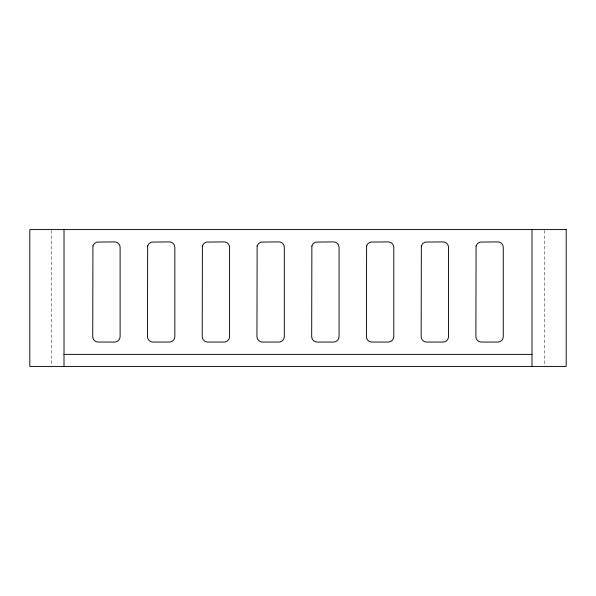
<?xml version="1.0" encoding="UTF-8"?>
<svg xmlns="http://www.w3.org/2000/svg" width="596" height="596" viewBox="0 0 596 596"><rect width="100%" height="100%" fill="white"/><g stroke="black" fill="none" stroke-linecap="round" stroke-linejoin="round"><path stroke-width="0.45" stroke-dasharray="2.98 2.23" d="M544.304 230.51L544.304 366.421M51.696 230.51L51.696 365.49"/><path stroke-width="0.89" d="M64.01 354.374L531.99 354.374M531.99 229.579L531.99 366.421M64.01 229.579L64.01 366.421M92.931 245.954L92.745 336.591C92.693 339.526 95.285 342.111 98.221 342.059L114.641 342.059C117.576 342.111 120.169 339.526 120.109 336.591L120.109 247.37C120.169 244.435 117.576 241.842 114.641 241.894L96.805 242.08L94.347 243.503L92.931 245.954M147.666 245.954L147.48 336.591C147.428 339.526 150.021 342.111 152.956 342.059L169.376 342.059C172.311 342.111 174.904 339.526 174.844 336.591L174.844 247.37C174.904 244.435 172.311 241.842 169.376 241.894L151.533 242.08L149.082 243.503L147.666 245.954M202.402 245.954L202.215 336.591C202.163 339.526 204.756 342.111 207.691 342.059L224.111 342.059C227.046 342.111 229.631 339.526 229.579 336.591L229.579 247.37C229.631 244.435 227.046 241.842 224.111 241.894L206.268 242.08L203.817 243.503L202.402 245.954M257.137 245.954L256.95 336.591C256.898 339.526 259.491 342.111 262.419 342.059L278.846 342.059C281.781 342.111 284.366 339.526 284.314 336.591L284.314 247.37C284.366 244.435 281.781 241.842 278.846 241.894L261.003 242.08L258.552 243.503L257.137 245.954M311.872 245.954L311.686 336.591C311.634 339.526 314.219 342.111 317.154 342.059L333.581 342.059C336.509 342.111 339.102 339.526 339.05 336.591L339.05 247.37C339.102 244.435 336.509 241.842 333.581 241.894L315.738 242.08L313.287 243.503L311.872 245.954M366.607 245.954L366.421 336.591C366.369 339.526 368.954 342.111 371.889 342.059L388.309 342.059C391.244 342.111 393.837 339.526 393.785 336.591L393.785 247.37C393.837 244.435 391.244 241.842 388.309 241.894L370.474 242.08L368.023 243.503L366.607 245.954M421.342 245.954L421.156 336.591C421.096 339.526 423.689 342.111 426.624 342.059L443.044 342.059C445.979 342.111 448.572 339.526 448.52 336.591L448.52 247.37C448.572 244.435 445.979 241.842 443.044 241.894L425.209 242.08L422.758 243.503L421.342 245.954M476.077 245.954L475.891 336.591C475.832 339.526 478.424 342.111 481.359 342.059L497.779 342.059C500.714 342.111 503.307 339.526 503.255 336.591L503.255 247.37C503.307 244.435 500.714 241.842 497.779 241.894L479.944 242.08L477.493 243.503L476.077 245.954M566.2 229.579L29.8 229.579L29.8 366.421L566.2 366.421L566.2 229.579"/></g></svg>
